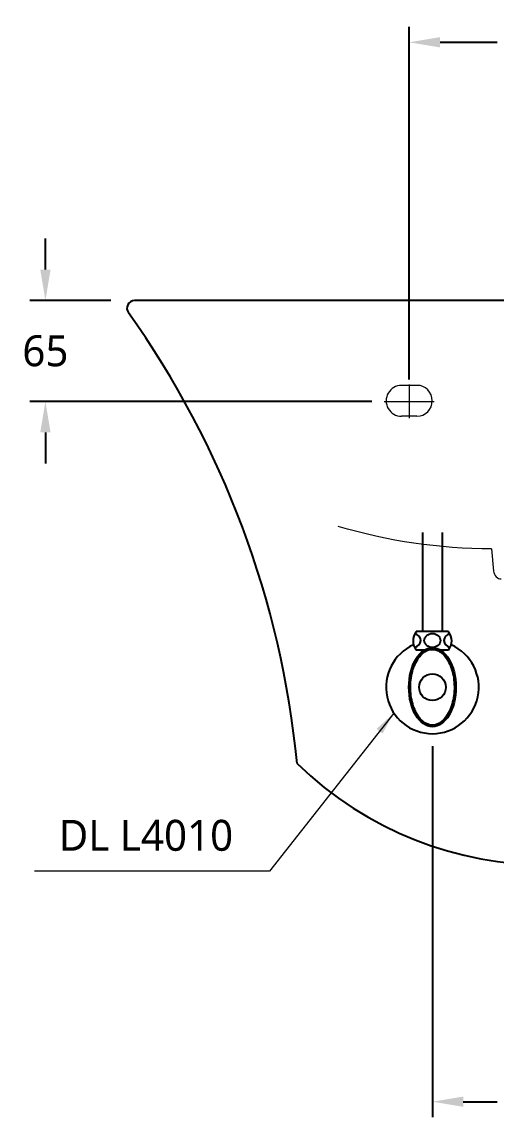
# Model space of a CAD drawing. Header units: millimetres. Extents: x 28 to 9741, y 28 to 4195.
# Drawn here: x 7446 to 7753, y 2564 to 3275 of the extents above; entities that cross this region are included whole.
import ezdxf
from ezdxf.lldxf.tags import DXFTag

# ---------------------------------------------------------------- set-up
doc = ezdxf.new("R2010")
doc.units = ezdxf.units.MM
doc.layers.get('0').update_dxf_attribs({"linetype": 'CONTINUOUS'})
doc.layers.get('Defpoints').update_dxf_attribs({"linetype": 'CONTINUOUS'})
doc.layers.add('1', color=7, linetype='CONTINUOUS')
doc.layers.add('6', color=6, linetype='CONTINUOUS')
doc.layers.add('3', color=3, linetype='CONTINUOUS', lineweight=15)
tags = doc.linetypes.add('HIDDEN', pattern=[0.5, 0.25, -0.25]).pattern_tags.tags
tags[6:7] = [DXFTag(74, 4), DXFTag(75, 0), DXFTag(340, '0'), DXFTag(46, 0.0), DXFTag(50, 0.0), DXFTag(44, 0.0), DXFTag(45, 0.0)]
tags[4:5] = [DXFTag(74, 4), DXFTag(75, 0), DXFTag(340, '0'), DXFTag(46, 0.0), DXFTag(50, 0.0), DXFTag(44, 0.0), DXFTag(45, 0.0)]
doc.dimstyles.get("Standard").update_dxf_attribs({"dimtxt": 0.18, "dimasz": 0.18, "dimexe": 0.18, "dimexo": 0.0625, "dimgap": 0.09, "dimtad": 0, "dimtih": 1, "dimtoh": 1, "dimdec": 4, "dimzin": 0, "dimdsep": 46, "dimtxsty": 'Standard', "dimcen": 0.09, "dimadec": 0, "dimazin": 0, "dimtfac": 1, "dimtdec": 4, "dimtofl": 0, "dimtmove": 0, "dimatfit": 3, "dimfxl": 0, "dimtolj": 1, "dimtzin": 0, "dimarcsym": 0})

# ---------------------------------------------------------------- blocks, each defined once
blk = doc.blocks.new('*D36')
at = {"layer": '3', "color": 3, "lineweight": -2}
for p, q in [((7711.42, 2806.52), (7711.42, 2566.63)), ((7861.42, 2806.52), (7861.42, 2566.63)), ((7731.42, 2576.63), (7753.23, 2576.63)), ((7841.42, 2576.63), (7819.61, 2576.63))]:
    blk.add_line(p, q, dxfattribs=at)
at = {"layer": '3', "color": 3}
for points in [[(7731.42, 2579.96), (7731.42, 2573.3), (7711.42, 2576.63)], [(7841.42, 2579.96), (7841.42, 2573.3), (7861.42, 2576.63)]]:
    blk.add_solid(points, dxfattribs=at)
at = {"layer": 'Defpoints', "color": 0}
for p in [(7711.42, 2814.52), (7861.42, 2814.52), (7711.42, 2576.63)]:
    blk.add_point(p, dxfattribs=at)
at = {"layer": '3', "color": 7, "insert": (7786.42, 2576.63), "char_height": 20, "attachment_point": 5}
blk.add_mtext('\\A1;{\\fNanumGothic|b0|i0|c129|p50;150}', dxfattribs=at)
blk = doc.blocks.new('*D42')
at = {"color": 3, "lineweight": -2}
for p, q in [((7696.42, 3043.52), (7696.42, 3271.44)), ((7876.42, 3043.52), (7876.42, 3271.44)), ((7716.42, 3261.44), (7753.23, 3261.44)), ((7856.42, 3261.44), (7819.61, 3261.44))]:
    blk.add_line(p, q, dxfattribs=at)
at = {"color": 3}
for points in [[(7716.42, 3264.78), (7716.42, 3258.11), (7696.42, 3261.44)], [(7856.42, 3264.78), (7856.42, 3258.11), (7876.42, 3261.44)]]:
    blk.add_solid(points, dxfattribs=at)
at = {"layer": 'Defpoints', "color": 0}
for p in [(7876.42, 3261.44), (7696.42, 3035.52), (7876.42, 3035.52)]:
    blk.add_point(p, dxfattribs=at)
at = {"color": 0, "insert": (7786.42, 3261.44), "char_height": 20, "attachment_point": 5}
blk.add_mtext('\\A1;{\\fNanumGothic|b0|i0|c129|p50;180}', dxfattribs=at)
blk = doc.blocks.new('*D43')
at = {"color": 3, "lineweight": -2}
for p, q in [((7461.16, 3114.52), (7461.16, 3134.52)), ((7503.44, 3094.52), (7451.16, 3094.52)), ((7672.31, 3029.27), (7451.16, 3029.27)), ((7461.16, 3009.27), (7461.16, 2989.27))]:
    blk.add_line(p, q, dxfattribs=at)
at = {"color": 3}
for points in [[(7457.83, 3114.52), (7464.49, 3114.52), (7461.16, 3094.52)], [(7457.83, 3009.27), (7464.49, 3009.27), (7461.16, 3029.27)]]:
    blk.add_solid(points, dxfattribs=at)
at = {"layer": 'Defpoints', "color": 0}
for p in [(7511.44, 3094.52), (7461.16, 3029.27), (7680.31, 3029.27)]:
    blk.add_point(p, dxfattribs=at)
at = {"color": 0, "insert": (7461.16, 3061.9), "char_height": 20, "attachment_point": 5}
blk.add_mtext('\\A1;{\\fNanumGothic|b0|i0|c129|p50;65}', dxfattribs=at)

msp = doc.modelspace()

# ---------------------------------------------------------------- linework, layer by layer
at = {"color": 2}
msp.add_line((7786.42184, 3094.52385), (7518.86865, 3094.49359), dxfattribs=at)
at = {"color": 7, "linetype": 'HIDDEN', "lineweight": 0, "ltscale": 20}
for p, q in [((7701.40415, 3039.69337), (7691.46064, 3039.69337)), ((7701.40415, 3019.69337), (7691.46064, 3019.69337)), ((7749.57849, 2933.98307), (7751.00805, 2919.67215))]:
    msp.add_line(p, q, dxfattribs=at)
at = {"color": 1, "linetype": 'HIDDEN', "lineweight": 0, "ltscale": 20}
for p, q in [((7696.40188, 3040.1445), (7696.40188, 3018.3945)), ((7680.31097, 3029.2695), (7712.49279, 3029.2695))]:
    msp.add_line(p, q, dxfattribs=at)
at = {"color": 2}
for centre, radius, start, end in [((7518.86921, 3089.49359), 5, 90.00649126, 215.54530207), ((7026.18025, 2737.47388), 600.52481, 5.51633934, 35.54530207), ((7786.42392, 2963.39052), 233.86662, 225.98549194, 314.01450806)]:
    msp.add_arc(centre, radius, start, end, dxfattribs=at)
at = {"color": 7, "linetype": 'HIDDEN', "lineweight": 0, "ltscale": 20}
for centre, major_axis, ratio, start_param, end_param in [((7691.46064, 3029.69337), (0, 10), 0.994350283, 0, 3.141592654), ((7701.40415, 3029.69337), (0, 10), 0.994350283, 3.141592654, 6.283185307), ((7755.94634, 2920.34934), (0, 5.82544), 0.853497968, 1.687305834, 3.141592654)]:
    msp.add_ellipse(centre, major_axis=major_axis, ratio=ratio, start_param=start_param, end_param=end_param, dxfattribs=at)
at = {"color": 7, "linetype": 'HIDDEN', "lineweight": 0, "ltscale": 20, "extrusion": (0, 0, -1)}
msp.add_ellipse((7738.9822, 3211.98577), major_axis=(-307.01533, 48.54279), ratio=0.891590767, start_param=4.53815807, end_param=4.861833187, dxfattribs=at)
at = {"layer": '6'}
for p, q in [((7705.07392, 2944.52385), (7705.07392, 2880.52385)), ((7717.77392, 2944.52385), (7717.77392, 2880.52385)), ((7717.77392, 2880.52385), (7700.92392, 2880.52385)), ((7721.92392, 2880.52385), (7717.77392, 2880.52385)), ((7706.28373, 2868.52385), (7700.92392, 2868.52385)), ((7721.92392, 2868.52385), (7716.56412, 2868.52385))]:
    msp.add_line(p, q, dxfattribs=at)
msp.add_circle((7711.42392, 2844.52385), 8.61509, dxfattribs=at)
for centre, radius, start, end in [((7708.92392, 2874.52385), 10, 143.13010235, 216.86989765), ((7713.92392, 2874.52385), 10, 323.13010235, 36.86989765), ((7711.42392, 2844.52385), 30, 113.91725115, 66.08274885)]:
    msp.add_arc(centre, radius, start, end, dxfattribs=at)
for centre, major_axis, start_param, end_param in [((7698.65066, 2874.75143), (-5.22946, 0), 1.800504354, 4.443057795), ((7724.1066, 2874.75143), (5.22946, 0), 1.82411945, 4.498970222)]:
    msp.add_ellipse(centre, major_axis=major_axis, ratio=0.866391406, start_param=start_param, end_param=end_param, dxfattribs=at)
for centre, major_axis, ratio in [((7711.42392, 2874.75143), (5.22946, 0), 0.866391406), ((7711.42392, 2844.52385), (0, 25.5), 0.596528766)]:
    msp.add_ellipse(centre, major_axis=major_axis, ratio=ratio, dxfattribs=at)
msp.add_open_spline([(7711.42392, 2869.02385), (7709.34353, 2869.02385), (7707.24378, 2868.21474), (7703.34755, 2864.96969), (7701.57533, 2862.52956), (7698.84948, 2856.50085), (7697.89781, 2852.92144), (7697.04741, 2845.4063), (7697.14874, 2841.47657), (7698.38063, 2834.11915), (7699.51112, 2830.69762), (7702.52355, 2825.1084), (7704.40142, 2822.95117), (7708.40656, 2820.30884), (7710.51208, 2819.80725), (7714.66758, 2820.40905), (7716.74933, 2821.53191), (7720.50054, 2825.3639), (7722.14927, 2828.06801), (7724.56366, 2834.48938), (7725.32843, 2838.19863), (7725.7901, 2845.81306), (7725.48696, 2849.71233), (7723.88412, 2856.85475), (7722.58456, 2860.09146), (7719.31367, 2865.19824), (7717.34994, 2867.057), (7714.03223, 2868.70917), (7712.72672, 2869.02385), (7711.42392, 2869.02385)], degree=3, knots=[0, 0, 0, 0, 0.461109739, 0.461109739, 0.922219478, 0.922219478, 1.383329216, 1.383329216, 1.844438955, 1.844438955, 2.305548694, 2.305548694, 2.766658433, 2.766658433, 3.227768172, 3.227768172, 3.688877911, 3.688877911, 4.149987649, 4.149987649, 4.611097388, 4.611097388, 5.072207127, 5.072207127, 5.533316866, 5.533316866, 5.994426605, 5.994426605, 6.283185307, 6.283185307, 6.283185307, 6.283185307], dxfattribs=at)

# ---------------------------------------------------------------- texts
at = {"layer": '1', "color": 7, "insert": (7526.21936, 2748.67949), "char_height": 20, "attachment_point": 5}
msp.add_mtext('{\\fNanumGothic|b0|i0|c0|p50;DL L4010}', dxfattribs=at)

# ---------------------------------------------------------------- dimensions: what is measured, and where the dimension line sits
dim = msp.add_linear_dim(base=(7876.42392, 3261.44486), p1=(7696.42392, 3035.52385), p2=(7876.42392, 3035.52385), text='{\\fNanumGothic|b0|i0|c129|p50;<>}', dimstyle='Standard', override={"dimtxt": 20, "dimasz": 20, "dimexe": 10, "dimexo": 8, "dimgap": 10, "dimzin": 8, "dimclrd": 3, "dimclre": 3, "dimarcsym": 1})
dim.commit()
dim.dimension.update_dxf_attribs({"geometry": '*D42', "text_midpoint": (7786.42392, 3261.44486), "dimtype": 160})
dim = msp.add_linear_dim(base=(7461.16043, 3029.2695), p1=(7511.43541, 3094.52385), p2=(7680.31097, 3029.2695), angle=90, text='{\\fNanumGothic|b0|i0|c129|p50;<>}', dimstyle='Standard', override={"dimtxt": 20, "dimasz": 20, "dimexe": 10, "dimexo": 8, "dimgap": 10, "dimdec": 0, "dimzin": 8, "dimclrd": 3, "dimclre": 3, "dimarcsym": 1})
dim.commit()
dim.dimension.update_dxf_attribs({"geometry": '*D43', "text_midpoint": (7461.16043, 3061.89667), "dimtype": 160})
at = {"layer": '3'}
dim = msp.add_linear_dim(base=(7711.42392, 2576.62896), p1=(7861.42392, 2814.52385), p2=(7711.42392, 2814.52385), text='{\\fNanumGothic|b0|i0|c129|p50;<>}', dimstyle='Standard', override={"dimtxt": 20, "dimasz": 20, "dimexe": 10, "dimexo": 8, "dimgap": 10, "dimdec": 4, "dimlfac": 1, "dimzin": 8, "dimclrd": 3, "dimclre": 3, "dimclrt": 7, "dimtdec": 4}, dxfattribs=at)
dim.commit()
dim.dimension.update_dxf_attribs({"geometry": '*D36', "text_midpoint": (7786.42392, 2576.62896)})

# ---------------------------------------------------------------- leaders
at = {"color": 3}
msp.add_leader([(7686.48788, 2827.8447), (7606.02534, 2725.55787), (7454.02499, 2725.55787)], dimstyle='Standard', override={"dimscale": 10, "dimtxt": 2, "dimasz": 1.5, "dimgap": 2, "dimtad": 0, "dimtih": 0, "dimdec": 0, "dimclrd": 3, "dimclre": 7, "dimclrt": 7, "dimtdec": 0, "dimlwd": 0, "dimlwe": 0, "dimarcsym": 1}, dxfattribs=at)

doc.saveas('drawing.dxf')
